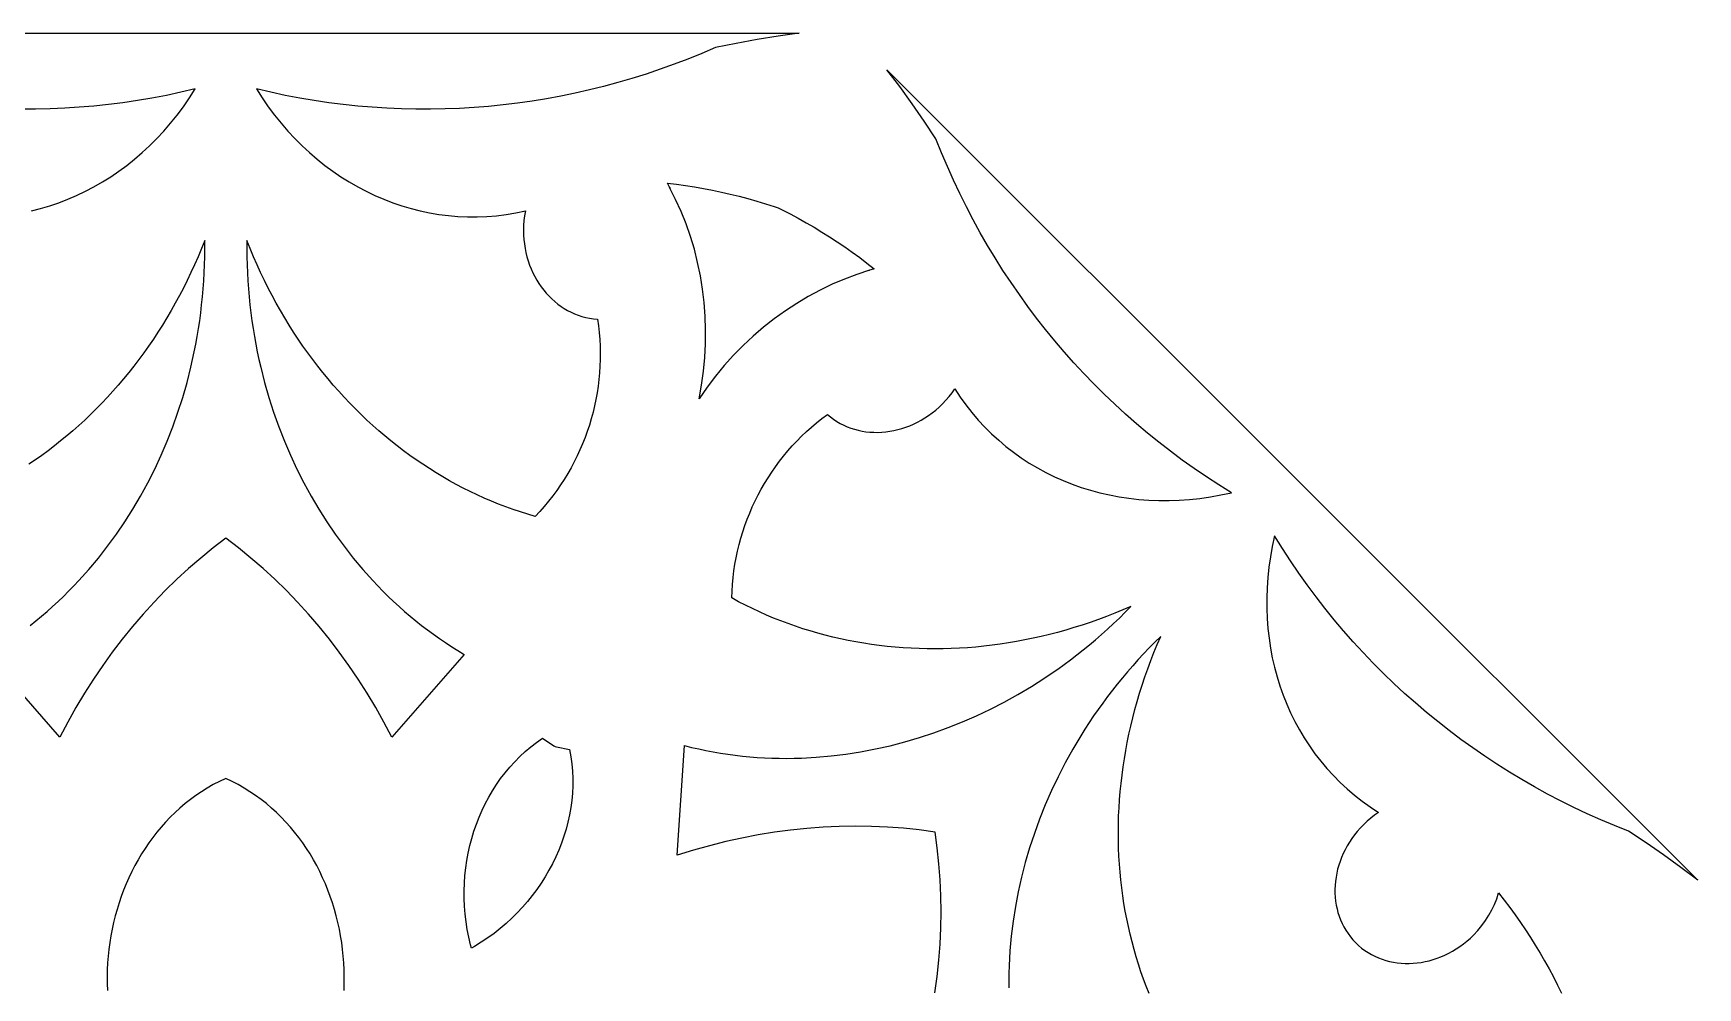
# Model space of a CAD drawing. Extents: x 1908 to 3442, y -299 to 721.
# Drawn here: x 3272.64 to 3318.22, y 356.31 to 382.45 of the extents above; entities that cross this region are included whole.
import ezdxf

# ---------------------------------------------------------------- set-up
doc = ezdxf.new("R2010")
doc.units = 0
doc.layers.add('BITMAP_LAYER', color=18, linetype='CONTINUOUS')

msp = doc.modelspace()

# ---------------------------------------------------------------- linework, layer by layer
at = {"layer": 'BITMAP_LAYER'}
for points in [[(3262.22, 382.446), (3293.613, 382.446), (3293.039, 382.367), (3292.466, 382.275), (3291.894, 382.171), (3291.324, 382.054), (3290.948, 381.893), (3290.569, 381.74), (3290.189, 381.596), (3289.807, 381.459), (3289.423, 381.33), (3289.037, 381.209), (3288.65, 381.096), (3288.262, 380.991), (3287.872, 380.894), (3287.481, 380.806), (3287.088, 380.725), (3286.695, 380.653), (3286.301, 380.588), (3285.906, 380.532), (3285.51, 380.484), (3285.113, 380.444), (3284.716, 380.412), (3284.318, 380.389), (3283.92, 380.373), (3283.522, 380.366), (3283.123, 380.367), (3282.725, 380.376), (3282.326, 380.394), (3281.928, 380.419), (3281.529, 380.453), (3281.131, 380.495), (3280.733, 380.545), (3280.336, 380.604), (3279.939, 380.671), (3279.543, 380.746), (3279.148, 380.83), (3278.754, 380.922), (3278.912, 380.675), (3279.078, 380.436), (3279.251, 380.205), (3279.43, 379.983), (3279.616, 379.769), (3279.807, 379.563), (3280.004, 379.367), (3280.207, 379.179), (3280.415, 379), (3280.629, 378.829), (3280.847, 378.668), (3281.069, 378.517), (3281.296, 378.374), (3281.527, 378.241), (3281.762, 378.118), (3282.001, 378.004), (3282.243, 377.9), (3282.488, 377.805), (3282.736, 377.721), (3282.987, 377.647), (3283.24, 377.583), (3283.496, 377.529), (3283.753, 377.486), (3284.012, 377.453), (3284.273, 377.43), (3284.535, 377.419), (3284.798, 377.418), (3285.062, 377.428), (3285.326, 377.45), (3285.59, 377.482), (3285.855, 377.526), (3286.12, 377.581), (3286.097, 377.451), (3286.08, 377.318), (3286.07, 377.183), (3286.067, 377.046), (3286.07, 376.921), (3286.078, 376.797), (3286.092, 376.676), (3286.111, 376.556), (3286.134, 376.438), (3286.163, 376.323), (3286.197, 376.21), (3286.235, 376.099), (3286.278, 375.991), (3286.325, 375.887), (3286.376, 375.785), (3286.432, 375.686), (3286.491, 375.591), (3286.555, 375.499), (3286.622, 375.41), (3286.692, 375.326), (3286.767, 375.245), (3286.844, 375.169), (3286.925, 375.097), (3287.008, 375.029), (3287.095, 374.966), (3287.184, 374.907), (3287.276, 374.853), (3287.371, 374.805), (3287.468, 374.761), (3287.567, 374.723), (3287.668, 374.69), (3287.772, 374.663), (3287.877, 374.642), (3287.984, 374.626), (3288.092, 374.617, -0.234222), (3286.386, 369.212), (3286.183, 369.272), (3285.981, 369.336), (3285.78, 369.404), (3285.581, 369.476), (3285.383, 369.552), (3285.187, 369.633), (3284.992, 369.716), (3284.799, 369.804), (3284.607, 369.896), (3284.416, 369.991), (3284.228, 370.09), (3284.041, 370.193), (3283.855, 370.3), (3283.672, 370.41), (3283.49, 370.524), (3283.31, 370.641), (3283.132, 370.762), (3282.956, 370.886), (3282.782, 371.014), (3282.609, 371.146), (3282.439, 371.281), (3282.271, 371.419), (3282.105, 371.561), (3281.942, 371.706), (3281.78, 371.854), (3281.621, 372.006), (3281.464, 372.161), (3281.309, 372.319), (3281.157, 372.48), (3281.007, 372.644), (3280.86, 372.812), (3280.715, 372.983), (3280.572, 373.156), (3280.433, 373.333), (3280.295, 373.513), (3280.161, 373.696), (3280.029, 373.881), (3279.9, 374.07), (3279.774, 374.261), (3279.651, 374.456), (3279.53, 374.653), (3279.413, 374.853), (3279.298, 375.055), (3279.187, 375.261), (3279.078, 375.469), (3278.973, 375.679), (3278.87, 375.893), (3278.771, 376.108), (3278.675, 376.327), (3278.583, 376.548), (3278.494, 376.771), (3278.492, 376.548), (3278.494, 376.326), (3278.499, 376.105), (3278.508, 375.884), (3278.521, 375.663), (3278.536, 375.444), (3278.555, 375.225), (3278.577, 375.007), (3278.603, 374.79), (3278.632, 374.574), (3278.664, 374.359), (3278.699, 374.145), (3278.738, 373.931), (3278.779, 373.719), (3278.824, 373.509), (3278.872, 373.299), (3278.978, 372.883), (3279.096, 372.472), (3279.226, 372.067), (3279.367, 371.668), (3279.521, 371.275), (3279.686, 370.889), (3279.863, 370.509), (3280.051, 370.137), (3280.25, 369.772), (3280.46, 369.415), (3280.681, 369.066), (3280.912, 368.726), (3281.153, 368.395), (3281.405, 368.073), (3281.667, 367.761), (3281.939, 367.458), (3282.078, 367.311), (3282.22, 367.166), (3282.364, 367.024), (3282.511, 366.884), (3282.66, 366.747), (3282.811, 366.613), (3282.964, 366.482), (3283.12, 366.354), (3283.278, 366.228), (3283.438, 366.106), (3283.6, 365.986), (3283.765, 365.87), (3283.932, 365.757), (3284.101, 365.646), (3284.271, 365.539), (3284.445, 365.435), (3282.458, 363.172), (3282.244, 363.581), (3282.02, 363.981), (3281.785, 364.373), (3281.541, 364.757), (3281.288, 365.131), (3281.024, 365.497), (3280.752, 365.854), (3280.471, 366.201), (3280.181, 366.539), (3279.882, 366.867), (3279.575, 367.184), (3279.259, 367.492), (3278.935, 367.789), (3278.604, 368.075), (3278.265, 368.35), (3277.918, 368.614), (3277.918, 368.614), (3277.916, 368.614), (3277.915, 368.614), (3277.915, 368.614), (3277.568, 368.35), (3277.229, 368.075), (3276.897, 367.789), (3276.574, 367.492), (3276.258, 367.184), (3275.951, 366.867), (3275.652, 366.539), (3275.362, 366.201), (3275.081, 365.854), (3274.808, 365.497), (3274.545, 365.131), (3274.291, 364.757), (3274.047, 364.373), (3273.813, 363.981), (3273.589, 363.581), (3273.374, 363.172), (3271.388, 365.435)], [(3297.332, 356.168), (3297.392, 356.612), (3297.438, 357.057), (3297.472, 357.501), (3297.492, 357.944), (3297.5, 358.386), (3297.494, 358.826), (3297.475, 359.265), (3297.443, 359.702), (3297.398, 360.136), (3297.339, 360.568), (3297.339, 360.568), (3297.338, 360.569), (3297.337, 360.57), (3297.337, 360.57), (3296.905, 360.629), (3296.471, 360.674), (3296.034, 360.706), (3295.595, 360.725), (3295.155, 360.731), (3294.713, 360.723), (3294.27, 360.703), (3293.826, 360.669), (3293.381, 360.623), (3292.937, 360.563), (3292.492, 360.49), (3292.047, 360.405), (3291.604, 360.306), (3291.161, 360.195), (3290.719, 360.07), (3290.279, 359.933), (3290.474, 362.938), (3290.67, 362.889), (3290.867, 362.844), (3291.064, 362.802), (3291.262, 362.764), (3291.461, 362.73), (3291.66, 362.7), (3291.86, 362.673), (3292.061, 362.65), (3292.261, 362.631), (3292.463, 362.615), (3292.664, 362.603), (3292.866, 362.595), (3293.069, 362.59), (3293.271, 362.588), (3293.474, 362.59), (3293.677, 362.596), (3294.083, 362.618), (3294.489, 362.654), (3294.894, 362.703), (3295.299, 362.767), (3295.703, 362.844), (3296.106, 362.934), (3296.507, 363.038), (3296.906, 363.155), (3297.302, 363.286), (3297.695, 363.429), (3298.085, 363.586), (3298.472, 363.755), (3298.854, 363.937), (3299.233, 364.131), (3299.606, 364.338), (3299.975, 364.558), (3300.157, 364.672), (3300.338, 364.79), (3300.517, 364.91), (3300.695, 365.033), (3300.872, 365.16), (3301.047, 365.289), (3301.22, 365.422), (3301.391, 365.557), (3301.561, 365.695), (3301.729, 365.837), (3301.896, 365.981), (3302.06, 366.128), (3302.223, 366.278), (3302.383, 366.431), (3302.542, 366.587), (3302.698, 366.745), (3302.477, 366.651), (3302.255, 366.56), (3302.033, 366.473), (3301.81, 366.391), (3301.587, 366.312), (3301.364, 366.238), (3301.14, 366.167), (3300.916, 366.101), (3300.691, 366.039), (3300.467, 365.98), (3300.242, 365.926), (3300.018, 365.876), (3299.793, 365.83), (3299.569, 365.788), (3299.344, 365.75), (3299.12, 365.716), (3298.896, 365.685), (3298.672, 365.659), (3298.449, 365.637), (3298.226, 365.619), (3298.003, 365.605), (3297.781, 365.594), (3297.559, 365.588), (3297.338, 365.585), (3297.117, 365.587), (3296.897, 365.592), (3296.678, 365.602), (3296.46, 365.615), (3296.242, 365.632), (3296.026, 365.653), (3295.81, 365.678), (3295.595, 365.707), (3295.382, 365.739), (3295.169, 365.776), (3294.958, 365.816), (3294.747, 365.861), (3294.538, 365.909), (3294.331, 365.96), (3294.124, 366.016), (3293.919, 366.076), (3293.716, 366.139), (3293.514, 366.206), (3293.313, 366.277), (3293.115, 366.352), (3292.917, 366.43), (3292.722, 366.513), (3292.528, 366.599), (3292.336, 366.689), (3292.146, 366.782), (3291.958, 366.879), (3291.772, 366.98, -0.234222), (3294.388, 372.009), (3294.471, 371.939), (3294.557, 371.874), (3294.647, 371.815), (3294.739, 371.761), (3294.834, 371.713), (3294.931, 371.67), (3295.03, 371.632), (3295.132, 371.6), (3295.235, 371.573), (3295.339, 371.551), (3295.445, 371.534), (3295.553, 371.523), (3295.661, 371.517), (3295.769, 371.516), (3295.879, 371.521), (3295.989, 371.531), (3296.098, 371.546), (3296.208, 371.566), (3296.318, 371.591), (3296.427, 371.622), (3296.535, 371.657), (3296.643, 371.698), (3296.749, 371.744), (3296.854, 371.795), (3296.958, 371.851), (3297.06, 371.913), (3297.16, 371.979), (3297.258, 372.05), (3297.353, 372.127), (3297.447, 372.208), (3297.537, 372.295), (3297.632, 372.394), (3297.72, 372.497), (3297.803, 372.602), (3297.878, 372.71), (3298.026, 372.484), (3298.183, 372.266), (3298.347, 372.056), (3298.519, 371.854), (3298.698, 371.661), (3298.884, 371.475), (3299.078, 371.298), (3299.278, 371.13), (3299.484, 370.97), (3299.697, 370.818), (3299.916, 370.676), (3300.14, 370.542), (3300.37, 370.417), (3300.605, 370.301), (3300.845, 370.194), (3301.09, 370.097), (3301.339, 370.009), (3301.592, 369.93), (3301.85, 369.861), (3302.111, 369.801), (3302.376, 369.751), (3302.644, 369.71), (3302.915, 369.68), (3303.189, 369.659), (3303.465, 369.649), (3303.744, 369.648), (3304.024, 369.658), (3304.307, 369.678), (3304.59, 369.709), (3304.876, 369.75), (3305.162, 369.802), (3305.449, 369.864), (3305.105, 370.078), (3304.767, 370.298), (3304.433, 370.525), (3304.106, 370.758), (3303.783, 370.998), (3303.466, 371.243), (3303.155, 371.495), (3302.849, 371.753), (3302.55, 372.017), (3302.255, 372.286), (3301.967, 372.562), (3301.685, 372.843), (3301.408, 373.13), (3301.137, 373.422), (3300.873, 373.72), (3300.615, 374.023), (3300.362, 374.332), (3300.117, 374.646), (3299.877, 374.965), (3299.644, 375.289), (3299.417, 375.619), (3299.196, 375.953), (3298.982, 376.292), (3298.775, 376.636), (3298.575, 376.985), (3298.381, 377.339), (3298.193, 377.697), (3298.013, 378.059), (3297.84, 378.426), (3297.673, 378.798), (3297.514, 379.174), (3297.361, 379.554), (3297.041, 380.039), (3296.71, 380.517), (3296.37, 380.987), (3296.02, 381.449), (3318.218, 359.251), (3317.756, 359.601), (3317.286, 359.941), (3316.808, 360.271), (3316.323, 360.592), (3315.943, 360.745), (3315.567, 360.904), (3315.196, 361.071), (3314.828, 361.244), (3314.466, 361.424), (3314.108, 361.611), (3313.754, 361.805), (3313.405, 362.006), (3313.061, 362.213), (3312.722, 362.427), (3312.388, 362.648), (3312.058, 362.874), (3311.734, 363.108), (3311.415, 363.347), (3311.101, 363.593), (3310.792, 363.846), (3310.489, 364.104), (3310.191, 364.368), (3309.899, 364.639), (3309.612, 364.915), (3309.331, 365.198), (3309.055, 365.486), (3308.786, 365.78), (3308.522, 366.08), (3308.264, 366.386), (3308.013, 366.697), (3307.767, 367.014), (3307.528, 367.336), (3307.294, 367.664), (3307.068, 367.998), (3306.847, 368.336), (3306.633, 368.68), (3306.571, 368.393), (3306.519, 368.107), (3306.478, 367.821), (3306.448, 367.537), (3306.427, 367.255), (3306.418, 366.974), (3306.418, 366.696), (3306.428, 366.42), (3306.449, 366.146), (3306.48, 365.875), (3306.52, 365.607), (3306.57, 365.342), (3306.63, 365.081), (3306.699, 364.823), (3306.778, 364.57), (3306.866, 364.321), (3306.964, 364.076), (3307.07, 363.836), (3307.186, 363.601), (3307.311, 363.371), (3307.445, 363.147), (3307.587, 362.928), (3307.739, 362.715), (3307.899, 362.509), (3308.067, 362.309), (3308.244, 362.115), (3308.43, 361.929), (3308.623, 361.749), (3308.825, 361.578), (3309.035, 361.413), (3309.253, 361.257), (3309.479, 361.109), (3309.372, 361.033), (3309.266, 360.951), (3309.164, 360.863), (3309.064, 360.768), (3308.978, 360.678), (3308.896, 360.584), (3308.82, 360.489), (3308.748, 360.391), (3308.682, 360.291), (3308.62, 360.189), (3308.564, 360.085), (3308.513, 359.98), (3308.467, 359.873), (3308.426, 359.766), (3308.391, 359.658), (3308.36, 359.549), (3308.335, 359.439), (3308.315, 359.329), (3308.3, 359.219), (3308.29, 359.11), (3308.285, 359), (3308.286, 358.891), (3308.292, 358.783), (3308.303, 358.676), (3308.32, 358.57), (3308.342, 358.466), (3308.369, 358.363), (3308.401, 358.261), (3308.439, 358.162), (3308.482, 358.065), (3308.53, 357.97), (3308.584, 357.878), (3308.644, 357.788), (3308.708, 357.702), (3308.778, 357.618), (3308.854, 357.539), (3308.933, 357.463), (3309.017, 357.393), (3309.103, 357.329), (3309.193, 357.269), (3309.285, 357.215), (3309.38, 357.167), (3309.477, 357.124), (3309.576, 357.086), (3309.678, 357.054), (3309.781, 357.027), (3309.885, 357.005), (3309.991, 356.988), (3310.098, 356.977), (3310.206, 356.971), (3310.315, 356.97), (3310.425, 356.975), (3310.534, 356.985), (3310.644, 357), (3310.754, 357.02), (3310.864, 357.045), (3310.973, 357.076), (3311.081, 357.111), (3311.188, 357.152), (3311.295, 357.198), (3311.4, 357.249), (3311.504, 357.305), (3311.606, 357.367), (3311.706, 357.433), (3311.804, 357.505), (3311.899, 357.581), (3311.993, 357.663), (3312.083, 357.749), (3312.201, 357.875), (3312.311, 358.007), (3312.412, 358.145), (3312.503, 358.289), (3312.585, 358.436), (3312.656, 358.588), (3312.718, 358.743), (3312.768, 358.901), (3312.922, 358.703), (3313.073, 358.503), (3313.22, 358.3), (3313.363, 358.095), (3313.503, 357.888), (3313.639, 357.678), (3313.772, 357.467), (3313.901, 357.253), (3314.026, 357.038), (3314.148, 356.821), (3314.267, 356.601), (3314.382, 356.38), (3314.493, 356.157)]]:
    msp.add_lwpolyline(points, format="xyb", dxfattribs=at)
for points in [[(3272.593, 377.583), (3272.846, 377.647), (3273.097, 377.721), (3273.345, 377.805), (3273.59, 377.9), (3273.832, 378.004), (3274.071, 378.118), (3274.305, 378.241), (3274.537, 378.374), (3274.764, 378.517), (3274.986, 378.668), (3275.204, 378.829), (3275.417, 379), (3275.625, 379.179), (3275.828, 379.367), (3276.026, 379.563), (3276.217, 379.769), (3276.402, 379.983), (3276.582, 380.205), (3276.754, 380.436), (3276.92, 380.675), (3277.079, 380.922), (3276.685, 380.83), (3276.289, 380.746), (3275.893, 380.671), (3275.497, 380.604), (3275.099, 380.545), (3274.702, 380.495), (3274.304, 380.453), (3273.905, 380.419), (3273.507, 380.394), (3273.108, 380.376), (3272.709, 380.367), (3272.311, 380.366)], [(3272.555, 366.228), (3272.713, 366.354), (3272.869, 366.482), (3273.022, 366.613), (3273.173, 366.747), (3273.322, 366.884), (3273.469, 367.024), (3273.613, 367.166), (3273.755, 367.311), (3273.894, 367.458), (3274.166, 367.761), (3274.428, 368.073), (3274.679, 368.395), (3274.921, 368.726), (3275.152, 369.066), (3275.373, 369.415), (3275.583, 369.772), (3275.782, 370.137), (3275.97, 370.509), (3276.146, 370.889), (3276.312, 371.275), (3276.465, 371.668), (3276.607, 372.067), (3276.737, 372.472), (3276.855, 372.883), (3276.96, 373.299), (3277.008, 373.509), (3277.053, 373.719), (3277.095, 373.931), (3277.134, 374.145), (3277.169, 374.359), (3277.201, 374.574), (3277.23, 374.79), (3277.255, 375.007), (3277.278, 375.225), (3277.297, 375.444), (3277.312, 375.663), (3277.324, 375.884), (3277.333, 376.105), (3277.339, 376.326), (3277.341, 376.548), (3277.339, 376.771), (3277.25, 376.548), (3277.157, 376.327), (3277.061, 376.108), (3276.962, 375.893), (3276.86, 375.679), (3276.755, 375.469), (3276.646, 375.261), (3276.534, 375.055), (3276.42, 374.853), (3276.302, 374.653), (3276.182, 374.456), (3276.059, 374.261), (3275.932, 374.07), (3275.803, 373.881), (3275.672, 373.696), (3275.537, 373.513), (3275.4, 373.333), (3275.26, 373.156), (3275.118, 372.983), (3274.973, 372.812), (3274.826, 372.644), (3274.676, 372.48), (3274.524, 372.319), (3274.369, 372.161), (3274.212, 372.006), (3274.053, 371.854), (3273.891, 371.706), (3273.727, 371.561), (3273.561, 371.419), (3273.393, 371.281), (3273.223, 371.146), (3273.051, 371.014), (3272.877, 370.886), (3272.701, 370.762), (3272.523, 370.641)], [(3303.2, 356.148), (3303.121, 356.345), (3303.046, 356.544), (3302.975, 356.745), (3302.908, 356.947), (3302.845, 357.15), (3302.785, 357.355), (3302.73, 357.562), (3302.678, 357.769), (3302.63, 357.978), (3302.585, 358.189), (3302.545, 358.4), (3302.509, 358.613), (3302.476, 358.826), (3302.447, 359.041), (3302.422, 359.257), (3302.401, 359.473), (3302.384, 359.691), (3302.371, 359.909), (3302.361, 360.128), (3302.356, 360.348), (3302.355, 360.569), (3302.357, 360.79), (3302.363, 361.012), (3302.374, 361.234), (3302.388, 361.456), (3302.406, 361.68), (3302.428, 361.903), (3302.455, 362.127), (3302.485, 362.351), (3302.519, 362.575), (3302.557, 362.8), (3302.599, 363.024), (3302.645, 363.249), (3302.695, 363.473), (3302.75, 363.698), (3302.808, 363.922), (3302.87, 364.147), (3302.936, 364.371), (3303.007, 364.595), (3303.081, 364.818), (3303.16, 365.041), (3303.242, 365.264), (3303.329, 365.486), (3303.42, 365.708), (3303.515, 365.929), (3303.356, 365.773), (3303.2, 365.614), (3303.047, 365.453), (3302.897, 365.291), (3302.75, 365.126), (3302.606, 364.96), (3302.465, 364.792), (3302.326, 364.622), (3302.191, 364.451), (3302.058, 364.278), (3301.929, 364.103), (3301.803, 363.926), (3301.679, 363.748), (3301.559, 363.569), (3301.441, 363.388), (3301.327, 363.206), (3301.108, 362.837), (3300.901, 362.464), (3300.706, 362.085), (3300.524, 361.703), (3300.355, 361.316), (3300.198, 360.926), (3300.055, 360.533), (3299.925, 360.136), (3299.807, 359.738), (3299.703, 359.337), (3299.613, 358.934), (3299.536, 358.53), (3299.472, 358.125), (3299.423, 357.72), (3299.387, 357.314), (3299.365, 356.908), (3299.359, 356.705), (3299.357, 356.502), (3299.359, 356.3)], [(3281.154, 356.232), (3281.16, 356.42), (3281.161, 356.607), (3281.157, 356.795), (3281.148, 356.983), (3281.133, 357.17), (3281.114, 357.356), (3281.089, 357.541), (3281.06, 357.726), (3281.025, 357.91), (3280.985, 358.092), (3280.941, 358.273), (3280.891, 358.452), (3280.836, 358.629), (3280.777, 358.805), (3280.712, 358.978), (3280.643, 359.15), (3280.568, 359.319), (3280.489, 359.485), (3280.405, 359.649), (3280.316, 359.81), (3280.223, 359.968), (3280.124, 360.122), (3280.021, 360.274), (3279.913, 360.422), (3279.801, 360.566), (3279.683, 360.707), (3279.561, 360.843), (3279.435, 360.976), (3279.303, 361.104), (3279.167, 361.227), (3279.027, 361.347), (3278.882, 361.461), (3278.732, 361.57), (3278.578, 361.675), (3278.419, 361.774), (3278.256, 361.868), (3278.088, 361.956), (3277.914, 362.039), (3277.741, 361.956), (3277.573, 361.868), (3277.41, 361.774), (3277.251, 361.675), (3277.097, 361.57), (3276.947, 361.461), (3276.802, 361.347), (3276.661, 361.227), (3276.526, 361.104), (3276.394, 360.976), (3276.268, 360.843), (3276.146, 360.707), (3276.028, 360.566), (3275.916, 360.422), (3275.808, 360.274), (3275.704, 360.122), (3275.606, 359.968), (3275.512, 359.81), (3275.424, 359.649), (3275.34, 359.485), (3275.26, 359.319), (3275.186, 359.15), (3275.117, 358.978), (3275.052, 358.805), (3274.993, 358.629), (3274.938, 358.452), (3274.888, 358.273), (3274.843, 358.092), (3274.804, 357.91), (3274.769, 357.726), (3274.739, 357.541), (3274.715, 357.356), (3274.695, 357.17), (3274.681, 356.983), (3274.672, 356.795), (3274.667, 356.607), (3274.668, 356.42), (3274.675, 356.232)]]:
    msp.add_lwpolyline(points, dxfattribs=at)
for points in [[(3290.255, 378.314), (3290.504, 378.279), (3290.751, 378.239), (3290.997, 378.195), (3291.242, 378.148), (3291.487, 378.096), (3291.73, 378.041), (3291.972, 377.981), (3292.214, 377.917), (3292.454, 377.85), (3292.692, 377.779), (3292.93, 377.703), (3293.043, 377.665), (3293.149, 377.613), (3293.37, 377.498), (3293.59, 377.379), (3293.807, 377.257), (3294.023, 377.132), (3294.236, 377.003), (3294.447, 376.87), (3294.657, 376.734), (3294.864, 376.594), (3295.069, 376.45), (3295.272, 376.304), (3295.472, 376.153), (3295.671, 375.999), (3295.513, 375.949), (3295.54, 375.954), (3295.195, 375.842), (3294.854, 375.714), (3294.518, 375.571), (3294.188, 375.411), (3293.864, 375.237), (3293.547, 375.047), (3293.237, 374.844), (3292.935, 374.626), (3292.641, 374.395), (3292.357, 374.151), (3292.082, 373.895), (3291.818, 373.626), (3291.565, 373.345), (3291.323, 373.053), (3291.094, 372.75), (3290.877, 372.437), (3290.945, 372.812), (3290.997, 373.188), (3291.033, 373.566), (3291.052, 373.943), (3291.055, 374.32), (3291.043, 374.696), (3291.014, 375.069), (3290.97, 375.44), (3290.91, 375.807), (3290.835, 376.171), (3290.745, 376.529), (3290.639, 376.881), (3290.518, 377.228), (3290.382, 377.567), (3290.232, 377.898), (3290.066, 378.221), (3290.082, 378.198), (3290.006, 378.345)], [(3286.896, 362.933), (3286.93, 362.91), (3286.971, 362.903), (3287.331, 362.829), (3287.366, 362.632), (3287.392, 362.434), (3287.409, 362.235), (3287.417, 362.035), (3287.416, 361.835), (3287.407, 361.636), (3287.389, 361.437), (3287.362, 361.238), (3287.327, 361.041), (3287.284, 360.844), (3287.233, 360.649), (3287.174, 360.455), (3287.107, 360.264), (3287.033, 360.074), (3286.951, 359.887), (3286.861, 359.703), (3286.765, 359.522), (3286.661, 359.344), (3286.55, 359.169), (3286.432, 358.998), (3286.308, 358.831), (3286.177, 358.668), (3286.04, 358.51), (3285.896, 358.356), (3285.746, 358.208), (3285.59, 358.065), (3285.428, 357.927), (3285.26, 357.795), (3285.087, 357.67), (3284.908, 357.55), (3284.723, 357.437), (3284.644, 357.392), (3284.62, 357.479), (3284.569, 357.689), (3284.527, 357.9), (3284.493, 358.112), (3284.468, 358.324), (3284.451, 358.536), (3284.442, 358.747), (3284.441, 358.958), (3284.448, 359.169), (3284.462, 359.378), (3284.485, 359.585), (3284.515, 359.791), (3284.553, 359.995), (3284.598, 360.197), (3284.65, 360.397), (3284.71, 360.593), (3284.777, 360.787), (3284.852, 360.977), (3284.933, 361.164), (3285.021, 361.346), (3285.116, 361.525), (3285.218, 361.699), (3285.327, 361.868), (3285.442, 362.033), (3285.563, 362.192), (3285.691, 362.346), (3285.826, 362.493), (3285.966, 362.635), (3286.113, 362.771), (3286.266, 362.899), (3286.424, 363.021), (3286.589, 363.136)]]:
    msp.add_lwpolyline(points, close=True, dxfattribs=at)

doc.saveas('drawing.dxf')
